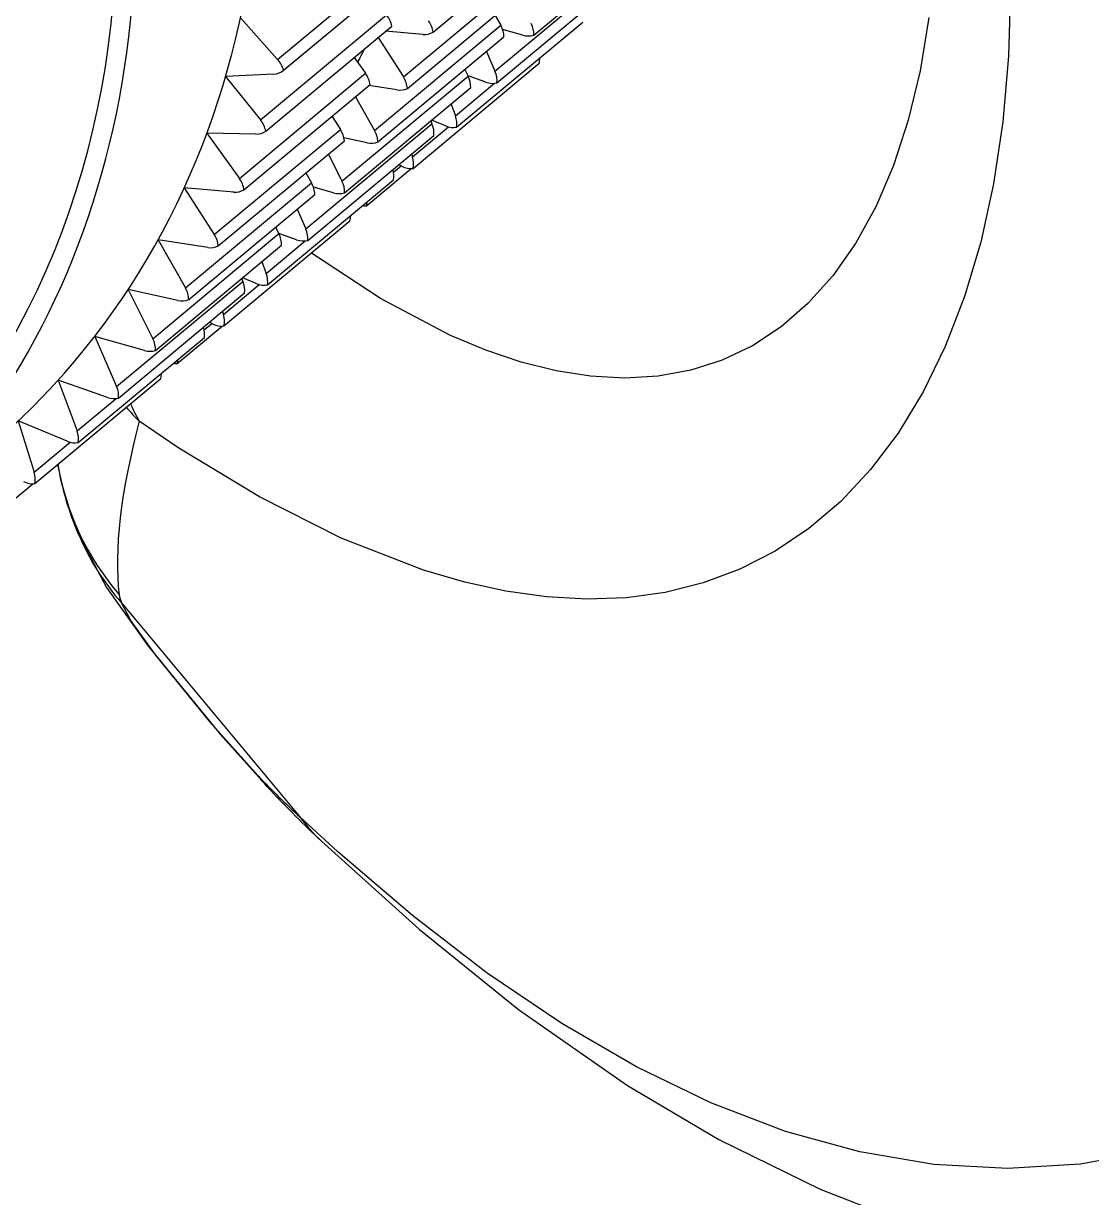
# Model space of a CAD drawing. Extents: x 741 to 1339, y 725 to 848.
# Drawn here: x 1102.99706 to 1103.00471, y 786.80719 to 786.8156 of the extents above; entities that cross this region are included whole.
import ezdxf

# ---------------------------------------------------------------- set-up
doc = ezdxf.new("R2010")
doc.units = 0
doc.header["$MEASUREMENT"] = 0
doc.linetypes.add('CONTINU', pattern=[0])
for name, color, linetype in [('Lay Out', 31, 'CONTINUOUS'), ('PAREDES', 7, 'CONTINUOUS'), ('PENA-008', 8, 'CONTINUOUS')]:
    doc.layers.add(name, color=color, linetype=linetype)

# ---------------------------------------------------------------- blocks, each defined once
blk = doc.blocks.new('A$C12870BC7')
at = {"layer": 'Lay Out', "linetype": 'CONTINU', "ltscale": 0.6}
for p, q in [((1.064130310838323, 1.484491967571486), (1.064132935305111, 1.485667728692917)), ((1.064150452095078, 1.484113189876254), (1.064153046044794, 1.485288950997685)), ((1.064222991136489, 1.484070099793527), (1.064225615603277, 1.485245860915185)), ((1.063651223581132, 1.483953280504394), (1.06365384804792, 1.485129041626053)), ((1.063760505157461, 1.483584634471683), (1.063763099107291, 1.484760395593341)), ((1.064282072156288, 1.483644203764399), (1.064284696623076, 1.484820086954116)), ((1.063841894145071, 1.483553507074859), (1.063844488094787, 1.484729268196517)), ((1.064080537520567, 1.484431421732936), (1.063956211035702, 1.48434682845452)), ((1.063843694651268, 1.484370265553409), (1.063924351229502, 1.484355617366575)), ((1.063921726762715, 1.483179856245144), (1.063924351229502, 1.484355617366575)), ((1.064000491283423, 1.483144578528638), (1.064003115750211, 1.484320339650296)), ((1.064307309761261, 1.483216232575543), (1.064309934228163, 1.48439211576526)), ((1.063085895124459, 1.482973683016937), (1.063088489074289, 1.484149444138367)), ((1.06400274954558, 1.484156646163612), (1.064150452095078, 1.484113189876254)), ((1.063173112869663, 1.482955738988196), (1.063175737336451, 1.484131500109626)), ((1.063173143386734, 1.482953053487265), (1.063175767853522, 1.484128814608695)), ((1.064168518192105, 1.484012239456135), (1.064053011136252, 1.483943392978446)), ((1.064213073093356, 1.48369107796195), (1.064213897053833, 1.484054108856455)), ((1.064002291789734, 1.483955355664349), (1.064053194238568, 1.48394327091016)), ((1.06405056977178, 1.482767509788729), (1.064053194238568, 1.48394327091016)), ((1.064126404655212, 1.482728325889113), (1.064128998604929, 1.483904087010771)), ((1.063616708791187, 1.48388614298203), (1.063427869250518, 1.483696937236729)), ((1.063339766510808, 1.482601252869173), (1.063342360460524, 1.483777013990832)), ((1.063425397368974, 1.482578792316346), (1.063427991318804, 1.483754675506063)), ((1.064128601883226, 1.483720984676594), (1.064213073093356, 1.48369107796195)), ((1.063427716665274, 1.483626992145147), (1.063760505157461, 1.483584634471683)), ((1.064223113204662, 1.483589273064283), (1.064128205161524, 1.483540079570432)), ((1.06424215584741, 1.483266524683287), (1.064242888256786, 1.483601479886531)), ((1.063802099904478, 1.483488200575877), (1.063649911347738, 1.483354291735324)), ((1.064128174644452, 1.483531412726663), (1.064149139861684, 1.483525309315539)), ((1.064146515394896, 1.482349548193881), (1.064149139861684, 1.483525309315539)), ((1.064219084953379, 1.482306458111381), (1.064221678903095, 1.483482219232812)), ((1.063427228392356, 1.483402630751627), (1.063566233581014, 1.483392254952761)), ((1.063563639631298, 1.482216493831103), (1.063566233581014, 1.483392254952761)), ((1.063647317398022, 1.482189638822248), (1.063649911347738, 1.483365399943679)), ((1.063649606177137, 1.483229171807054), (1.063921726762715, 1.483179856245144)), ((1.06422122114725, 1.483275313595342), (1.06424215584741, 1.483266524683287)), ((1.064244139456036, 1.483164475649048), (1.06422094649372, 1.483154099850182)), ((1.064238127596127, 1.483091356783618), (1.064238280181371, 1.483161912216403)), ((1.064298612400421, 1.482787895181829), (1.064299527912112, 1.483205856776451)), ((1.063955600694499, 1.483081469257669), (1.063821173064298, 1.482977467131761)), ((1.064278165973178, 1.481880562082253), (1.064280759922895, 1.483056323203684)), ((1.062686701519056, 1.482962086535665), (1.063085895124459, 1.482973683016937)), ((1.063649148421291, 1.483010669688312), (1.063759192924181, 1.482996631842681)), ((1.063756568457393, 1.481820870721251), (1.063759192924181, 1.482996631842681)), ((1.063837957444889, 1.481789743324427), (1.063840581911677, 1.482965626514144)), ((1.063149492668572, 1.482885549760041), (1.062940450837118, 1.482610285917801)), ((1.063840246224004, 1.482817313623556), (1.06405056977178, 1.482767509788729)), ((1.064076600820272, 1.482667657982503), (1.063952304852478, 1.482583186772374)), ((1.062940450837118, 1.482610285917801), (1.063339766510808, 1.482601252869173)), ((1.063839788468158, 1.482606501802749), (1.063920414529321, 1.482591975684429)), ((1.063917790062533, 1.481416214562771), (1.063920414529321, 1.482591975684429)), ((1.063996554583241, 1.481380936846492), (1.063999179050029, 1.482556697967922)), ((1.064303403578151, 1.48145259089317), (1.064305997527981, 1.482628352014828)), ((1.063396253580777, 1.482509945838657), (1.063165819293317, 1.482246278477461)), ((1.063998812845398, 1.482393004481239), (1.064146515394896, 1.482349548193881)), ((1.063165819293317, 1.482246278477461), (1.063563639631298, 1.482216493831103)), ((1.064164581491923, 1.482248475705475), (1.06404907443607, 1.482179751296073)), ((1.064209166910246, 1.481927436279804), (1.064209960353651, 1.482290467174082)), ((1.063998385606624, 1.482191713981976), (1.0640492575385, 1.482179629228014)), ((1.06404666358867, 1.481003868106356), (1.0640492575385, 1.482179629228014)), ((1.064122467955031, 1.480964684206967), (1.064125092421818, 1.482140445328398)), ((1.063612772090892, 1.482122501299656), (1.063361921893147, 1.481871162828995)), ((1.064124665183044, 1.481957220926162), (1.064209166910246, 1.481927436279804)), ((1.063361921893147, 1.481871162828995), (1.063756568457393, 1.481820870721251)), ((1.064219207021551, 1.481825631381909), (1.064124268461342, 1.481776315819999)), ((1.064238249664299, 1.481502883000914), (1.064238982073675, 1.481837838204157)), ((1.063798163204183, 1.481724558893504), (1.063527904159059, 1.481486769995556)), ((1.064124268461342, 1.481767771044289), (1.064145203161502, 1.481761667633165)), ((1.064142578694714, 1.480585906511735), (1.064145203161502, 1.481761667633165)), ((1.064215148253197, 1.480542694360722), (1.064217772719985, 1.481718577550666)), ((1.063527904159059, 1.481486769995556), (1.063917790062533, 1.481416214562771)), ((1.064217314964139, 1.481511671912969), (1.064238249664299, 1.481502883000914)), ((1.064240202755855, 1.481400833966674), (1.064217040310609, 1.481390458167809)), ((1.064234190895945, 1.481327593033186), (1.064234343481189, 1.481398270534029)), ((1.064294675700239, 1.481024253499456), (1.064295621729002, 1.481442215094305)), ((1.063951694511388, 1.481317827575296), (1.06366315574985, 1.481094686864182)), ((1.064274229272996, 1.48011692039988), (1.064276853739784, 1.48129268152131)), ((1.06366315574985, 1.481094686864182), (1.06404666358867, 1.481003868106356)), ((1.064072694637161, 1.48090401630013), (1.063767035807473, 1.480696256185112)), ((1.064299466878083, 1.479688949210797), (1.064302091344871, 1.480864710332455)), ((1.063767035807473, 1.480696256185112), (1.064142578694714, 1.480585906511735)), ((1.064160675308813, 1.480484834023329), (1.063839178127068, 1.480293308981729)), ((1.064205230210064, 1.480163672529144), (1.06420605417054, 1.480526825491935)), ((1.063839178127068, 1.480293308981729), (1.064205230210064, 1.480163672529144)), ((1.06421527032137, 1.480061989699536), (1.063879247021191, 1.479887554209355)), ((1.064234312964118, 1.479739241318768), (1.064235045373493, 1.480074196522011)), ((1.063879247021191, 1.479887554209355), (1.064234312964118, 1.479739241318768)), ((1.064290769517129, 1.47926061181731), (1.06429168502882, 1.479678573411931)), ((1.065353525981436, 1.479617295164118), (1.067349066769907, 1.479612900708091))]:
    blk.add_line(p, q, dxfattribs=at)
for points in [[(1.066060972366358, 1.487330419954944), (1.066429770984428, 1.487002788845231), (1.066763505505378, 1.486669542597085), (1.067061229900673, 1.486332878438745), (1.067322150726795, 1.485994627393595), (1.067545718676797, 1.485656620484789), (1.067731659097035, 1.485320810803998), (1.067879910953593, 1.484989029374375), (1.067990809933917, 1.484662985151473), (1.068064844311039, 1.484344265021875), (1.068102838045434, 1.484034211736045), (1.068105859233924, 1.483734045976391), (1.068075159075875, 1.483444988424864), (1.068012202390037, 1.483167649422896), (1.067918606580179, 1.482903005515865), (1.067796172152839, 1.482651422908859), (1.067646730131059, 1.48241326780628), (1.067472233606622, 1.482188906412759), (1.067274666188155, 1.481978094592179), (1.067055980967098, 1.481780954412372), (1.066818161552192, 1.481596997600647), (1.066563100000621, 1.481426102088946), (1.066008574581815, 1.481121297736692), (1.065405984800236, 1.480862513104441), (1.064767232307531, 1.480644987531534), (1.064437526037977, 1.480550018454252)], [(1.065849733307004, 1.486742051121311), (1.066102506079233, 1.486449575659591), (1.066319634930437, 1.48615746640273), (1.066500723138915, 1.485867432305369), (1.06664561811931, 1.485581426459404), (1.066754472456978, 1.485301035751874), (1.06682771339058, 1.485027725001075), (1.066866073329493, 1.484763203162331), (1.066870498302592, 1.484508446781476), (1.066842239509015, 1.484264798608976), (1.066782700733484, 1.48403286898558), (1.066693468862582, 1.483813512389517), (1.066576344402847, 1.483607339161082), (1.066433219411692, 1.483414715505589), (1.066266108014702, 1.483235763491095), (1.066076993820616, 1.483070361049315), (1.065867951989162, 1.482918630248534), (1.06564102716311, 1.482780082815609), (1.065398233468045, 1.482654352546135), (1.064872638217935, 1.482439634542445), (1.064305417703849, 1.482269593508065)], [(1.067581454148922, 1.479619370323846), (1.068514635194788, 1.479750471595182), (1.069412233353773, 1.479928935336758), (1.070330491559389, 1.480177954511348), (1.071046665822223, 1.480430147459558), (1.071786338218089, 1.480758022705842), (1.072390148681848, 1.481089559998665), (1.072869083353794, 1.481404251877095), (1.073323055074297, 1.481756052494958), (1.073747394733573, 1.482145694261973), (1.074094953480767, 1.482522396797478), (1.074419136163328, 1.482937794959454), (1.074708773538873, 1.483382977767789), (1.074960142526606, 1.483855137653265), (1.075170466074383, 1.484351711183464), (1.075331443543178, 1.484846819894912), (1.075451619708474, 1.485358041611946), (1.075530506297355, 1.485882202560262), (1.075568194861148, 1.486416617239612)], [(1.073567374622144, 1.484951310293738), (1.073543540801552, 1.484353298070502), (1.07345690288048, 1.483788244267245), (1.07331005480853, 1.483257613702946), (1.07310559053542, 1.482762627059785), (1.072846195562079, 1.48230377261045), (1.072534433321152, 1.48188153862786), (1.072172775694185, 1.481496047180528), (1.071763541977475, 1.481146809995309), (1.071308807330638, 1.480833460867345), (1.070810433294241, 1.480555389455887), (1.070270037272167, 1.480311619215101), (1.069689084082938, 1.480101417735497), (1.069068611306761, 1.479923564335124), (1.068409442903885, 1.479777082467692), (1.067712036630269, 1.479660385246845), (1.067349066769907, 1.479612900708091)], [(1.064776356907259, 1.479697249850162), (1.065199384333255, 1.479606064887705), (1.065718632035669, 1.479564683760074), (1.066528951415421, 1.479556261052878), (1.067067668999471, 1.479573228535784)], [(1.066932203789293, 1.479571153376057), (1.066437766452964, 1.479556383120936), (1.065794863640804, 1.479564439623729), (1.065493049960082, 1.479587632586046), (1.065353525981436, 1.479617295164118)]]:
    blk.add_lwpolyline(points, dxfattribs=at)
for centre, radius, start, end in [((1.151145028190626, 3.019458048536237), 1.466147559632665, 260.8806133861786, 279.1194392848835), ((1.150884952043725, -152.0122262495063), 153.508512631862, 90.01741581812536, 90.08119482226273), ((1.150787663670144, -139.2092423055365), 140.7010131401963, 90.01890191929488, 90.0882692912573), ((1.064277403046731, 1.482334533802643), 0.001791618669918927, 270.7659606786556, 275.1272091396538), ((1.064609855851359, 1.481553663381575), 0.001018311591302024, 252.3651431191798, 260.2565857389707), ((1.065423226936673, 1.481848824344226), 0.002246667785439734, 239.9998898817612, 253.2668476189336), ((1.06527692817167, 1.481596875532588), 0.001955179240543962, 240.0334466018212, 270.6017949477871), ((1.065316661378233, 1.48147639419669), 0.001859426613998427, 253.1207942688421, 271.1364601287004), ((1.06541776438371, 1.479843243444449), 0.0002347114733838564, 239.1533938021341, 254.1252948221288), ((1.066365318962767, 1.487335058547544), 0.007784629113338464, 274.1760045519079, 277.2600061444145), ((1.066373131329101, 1.490174609545122), 0.01062412289146387, 273.7484061085947, 276.5308565567155), ((1.067427831290615, 1.480959923546081), 0.00134927680870347, 266.6533330240922, 276.5202659217741), ((1.066980146083779, 1.480907068005692), 0.001336737398204401, 267.9444955510534, 273.7639281409645)]:
    blk.add_arc(centre, radius, start, end, dxfattribs=at)
for centre, major_axis, ratio, start_param, end_param in [((1.15114504890937, 5.828385070437591), (2.344892712631126e-15, 4.255094146988052), 0.5783642864339333, 3.047316074371338, 3.235869169235229), ((1.05603831680105, 1.479590928427953), (0.007849841200368564, -1.745575585321846e-05), 0.8089340818482185, 4.205712230032077e-06, 2.229350805282593), ((1.056035692334262, 1.478415167306522), (0.007849841200368564, -1.745575585321846e-05), 0.8089340818482185, 6.283098220825195, 9.424691200256348), ((1.056035692334262, 1.478415167306522), (0.007699819354609102, -1.708955118496912e-05), 0.8089340707589203, 0.07397518306970596, 3.061085939407349), ((1.064009737951324, 1.484407008088439), (0.000159970405913555, -3.662046682493362e-07), 0.8089340472728174, 0.7189571857452393, 1.289010167121887), ((1.063977511940493, 1.484530541129899), (0.000159970405913555, -3.662046682493362e-07), 0.8089340472728174, 5.413686275482178, 5.983739376068115), ((1.064171478346452, 1.484327297538968), (0.000159970405913555, -3.662046682493362e-07), 0.8089340472728174, 0.5266147255897522, 0.793808102607727), ((1.063889500751884, 1.484229276756125), (0.000159970405913555, -3.662046682493362e-07), 0.8089340472728174, 0.7830712795257568, 1.353124260902405), ((1.06409591811655, 1.483991609926463), (0.000159970405913555, -3.662046682493362e-07), 0.8089340472728174, 0.6548430323600769, 1.22489607334137), ((1.06407354911471, 1.484116485718388), (0.000159970405913555, -3.662046682493362e-07), 0.8089340472728174, 5.34957218170166, 5.919625282287598), ((1.06355295866183, 1.483851231470155), (0.000159970405913555, -3.662046682493362e-07), 0.8089340472728174, 0.9112995862960815, 1.481352567672729), ((1.063492168686935, 1.483967562486598), (0.000159970405913555, -3.662046682493362e-07), 0.8089340472728174, 5.60602855682373, 6.176081657409668), ((1.06400842571793, 1.483819127527724), (0.000159970405913555, -3.662046682493362e-07), 0.8089340472728174, 0.7189571857452393, 1.289010167121887), ((1.063338027038526, 1.483647621674592), (0.000159970405913555, -3.662046682493362e-07), 0.8089340472728174, 0.9754136800765991, 1.545466661453247), ((1.064149048310583, 1.483572427649435), (0.000159970405913555, -3.662046682493362e-07), 0.8089340472728174, 0.5907288789749146, 1.160781860351562), ((1.064136597351762, 1.483698279987195), (0.000159970405913555, -3.662046682493362e-07), 0.8089340472728174, 5.285458087921143, 5.85551118850708), ((1.063735725308334, 1.483456706974195), (0.000159970405913555, -3.662046682493362e-07), 0.8089340472728174, 0.8471854329109192, 1.417238473892212), ((1.056042222984161, 1.481354692178613), (0.007849841200368564, -1.745575585321846e-05), 0.8089340818482185, 0.3305129408836365, 0.3475156426429749), ((1.06368427355244, 1.483575845559628), (0.000159970405913555, -3.662046682493362e-07), 0.8089340472728174, 5.541914463043213, 6.11196756362915), ((1.064094605883156, 1.483403729365747), (0.000159970405913555, -3.662046682493362e-07), 0.8089340472728174, 0.6548430323600769, 1.22489607334137), ((1.063551676945508, 1.483263350909439), (0.000159970405913555, -3.662046682493362e-07), 0.8089340472728174, 0.9112995862960815, 1.481352567672729), ((1.064168853879664, 1.483151536417537), (0.000159970405913555, -3.662046682493362e-07), 0.8089340472728174, 0.5266147255897522, 1.096667766571045), ((1.063886876285096, 1.483053515634467), (0.000159970405913555, -3.662046682493362e-07), 0.8089340472728174, 0.7830712795257568, 1.353124260902405), ((1.063844976367704, 1.483175095584485), (0.000159970405913555, -3.662046682493362e-07), 0.8089340472728174, 5.477800369262695, 6.047853469848633), ((1.064166412515192, 1.483277754959701), (0.000159970405913555, -3.662046682493362e-07), 0.8089340472728174, 5.221343994140625, 5.791396617889404), ((1.064147736077075, 1.482984547088719), (0.000159970405913555, -3.662046682493362e-07), 0.8089340472728174, 0.5907288789749146, 1.096922039985657), ((1.063091815433268, 1.482844412768983), (0.000159970405913555, -3.662046682493362e-07), 0.8089340472728174, 1.039527893066406, 1.609580874443054), ((1.063734443592011, 1.48286882641348), (0.000159970405913555, -3.662046682493362e-07), 0.8089340472728174, 0.8471854329109192, 1.417238473892212), ((1.063013142463774, 1.482953419691896), (0.000159970405913555, -3.662046682493362e-07), 0.8089340472728174, 5.734256744384766, 6.304309844970703), ((1.063013142463774, 1.482953419691896), (0.000159970405913555, -3.662046682493362e-07), 0.8089340472728174, 1.671862293051163e-08, 0.02112460508942604), ((1.064155304306951, 1.482730523117127), (0.000159970405913555, -3.662046682493362e-07), 0.8089340472728174, 0.4625006020069122, 0.6750982999801636), ((1.064005801251142, 1.482643366406066), (0.000159970405913555, -3.662046682493362e-07), 0.8089340472728174, 0.7189571857452393, 1.289010167121887), ((1.063973605757383, 1.48276677737924), (0.000159970405913555, -3.662046682493362e-07), 0.8089340472728174, 5.413686275482178, 5.983739376068115), ((1.064162842019641, 1.482856497522945), (0.000159970405913555, -3.662046682493362e-07), 0.8089340472728174, 5.538711547851562, 5.727282524108887), ((1.06416754164627, 1.482563655856595), (0.000159970405913555, -3.662046682493362e-07), 0.8089340472728174, 0.5266147255897522, 0.793808102607727), ((1.063335433088923, 1.482471860553161), (0.000159970405913555, -3.662046682493362e-07), 0.8089340472728174, 0.9754136800765991, 1.545466661453247), ((1.063265549031371, 1.482584773659184), (0.000159970405913555, -3.662046682493362e-07), 0.8089340472728174, 5.670142650604248, 6.240195751190186), ((1.063885594568774, 1.482465635073751), (0.000159970405913555, -3.662046682493362e-07), 0.8089340472728174, 0.7830712795257568, 1.353124260902405), ((1.06409201193344, 1.482227846175803), (0.000159970405913555, -3.662046682493362e-07), 0.8089340472728174, 0.6548430323600769, 1.22489607334137), ((1.064069642931599, 1.482352721967729), (0.000159970405913555, -3.662046682493362e-07), 0.8089340472728174, 5.34957218170166, 5.919625282287598), ((1.06354905247872, 1.482087589788009), (0.000159970405913555, -3.662046682493362e-07), 0.8089340472728174, 0.9112995862960815, 1.481352567672729), ((1.063488262503711, 1.482203798735938), (0.000159970405913555, -3.662046682493362e-07), 0.8089340472728174, 5.60602855682373, 6.176081657409668), ((1.064004489017748, 1.482055485845351), (0.000159970405913555, -3.662046682493362e-07), 0.8089340472728174, 0.7189571857452393, 1.289010167121887), ((1.064145111610287, 1.481808785967289), (0.000159970405913555, -3.662046682493362e-07), 0.8089340472728174, 0.5907288789749146, 1.160781860351562), ((1.064132691168652, 1.481934638304821), (0.000159970405913555, -3.662046682493362e-07), 0.8089340472728174, 5.285458087921143, 5.85551118850708), ((1.063731819125223, 1.481693065292049), (0.000159970405913555, -3.662046682493362e-07), 0.8089340472728174, 0.8471854329109192, 1.417238473892212), ((1.063680367369329, 1.481812203877482), (0.000159970405913555, -3.662046682493362e-07), 0.8089340472728174, 5.541914463043213, 6.11196756362915), ((1.064090699700046, 1.481639965615088), (0.000159970405913555, -3.662046682493362e-07), 0.8089340472728174, 0.6548430323600769, 1.22489607334137), ((1.064164917179482, 1.481387894735164), (0.000159970405913555, -3.662046682493362e-07), 0.8089340472728174, 0.5266147255897522, 1.096667766571045), ((1.063882970101986, 1.481289873952321), (0.000159970405913555, -3.662046682493362e-07), 0.8089340472728174, 0.7830712795257568, 1.353124260902405), ((1.063841039667523, 1.481411453902112), (0.000159970405913555, -3.662046682493362e-07), 0.8089340472728174, 5.477800369262695, 6.047853469848633), ((1.064162506332082, 1.481514113277555), (0.000159970405913555, -3.662046682493362e-07), 0.8089340472728174, 5.221343994140625, 5.791396617889404), ((1.064143799377007, 1.481220905406346), (0.000159970405913555, -3.662046682493362e-07), 0.8089340472728174, 0.5907288789749146, 1.096922039985657), ((1.064151367606769, 1.480966881434981), (0.000159970405913555, -3.662046682493362e-07), 0.8089340472728174, 0.4625006020069122, 0.6750982999801636), ((1.064001895068031, 1.48087972472392), (0.000159970405913555, -3.662046682493362e-07), 0.8089340472728174, 0.7189571857452393, 1.289010167121887), ((1.063969669057201, 1.481003135697094), (0.000159970405913555, -3.662046682493362e-07), 0.8089340472728174, 5.413686275482178, 5.983739376068115), ((1.064158935836531, 1.481092855840799), (0.000159970405913555, -3.662046682493362e-07), 0.8089340472728174, 5.538711547851562, 5.727282524108887), ((1.06416363546316, 1.480800014174449), (0.000159970405913555, -3.662046682493362e-07), 0.8089340472728174, 0.5266147255897522, 0.793808102607727), ((1.064088075233258, 1.480464204493657), (0.000159970405913555, -3.662046682493362e-07), 0.8089340472728174, 0.6548430323600769, 1.22489607334137), ((1.064065706231418, 1.480589080285355), (0.000159970405913555, -3.662046682493362e-07), 0.8089340472728174, 5.34957218170166, 5.919625282287598), ((1.058066114117423, 1.527464498503534), (0.007866076273994245, -0.04799685898053575), 0.1159485938435529, 6.050582885742188, 6.176907062530518), ((1.064141205427177, 1.480045144284915), (0.000159970405913555, -3.662046682493362e-07), 0.8089340472728174, 0.5907288789749146, 1.160781860351562), ((1.06412875446847, 1.480170996622448), (0.000159970405913555, -3.662046682493362e-07), 0.8089340472728174, 5.285458087921143, 5.85551118850708), ((1.064161010996372, 1.479624253052791), (0.000159970405913555, -3.662046682493362e-07), 0.8089340472728174, 0.5266147255897522, 1.096667766571045), ((1.0641585696319, 1.479750471595182), (0.000159970405913555, -3.662046682493362e-07), 0.8089340472728174, 5.221343994140625, 5.791396617889404)]:
    blk.add_ellipse(centre, major_axis=major_axis, ratio=ratio, start_param=start_param, end_param=end_param, dxfattribs=at)
blk = doc.blocks.new('Layout')
at = {"layer": 'PENA-008', "color": 7, "ltscale": 0.2, "rotation": 309.9340696695724}
blk.add_blockref('A$C12870BC7', (1155.442080052279, 501.922035493262), dxfattribs=at)

msp = doc.modelspace()

# ---------------------------------------------------------------- block references
at = {"layer": 'PAREDES', "color": 7, "lineweight": 0}
msp.add_blockref('Layout', (-54.26272107964405, 284.7565376754262), dxfattribs=at)

doc.saveas('drawing.dxf')
